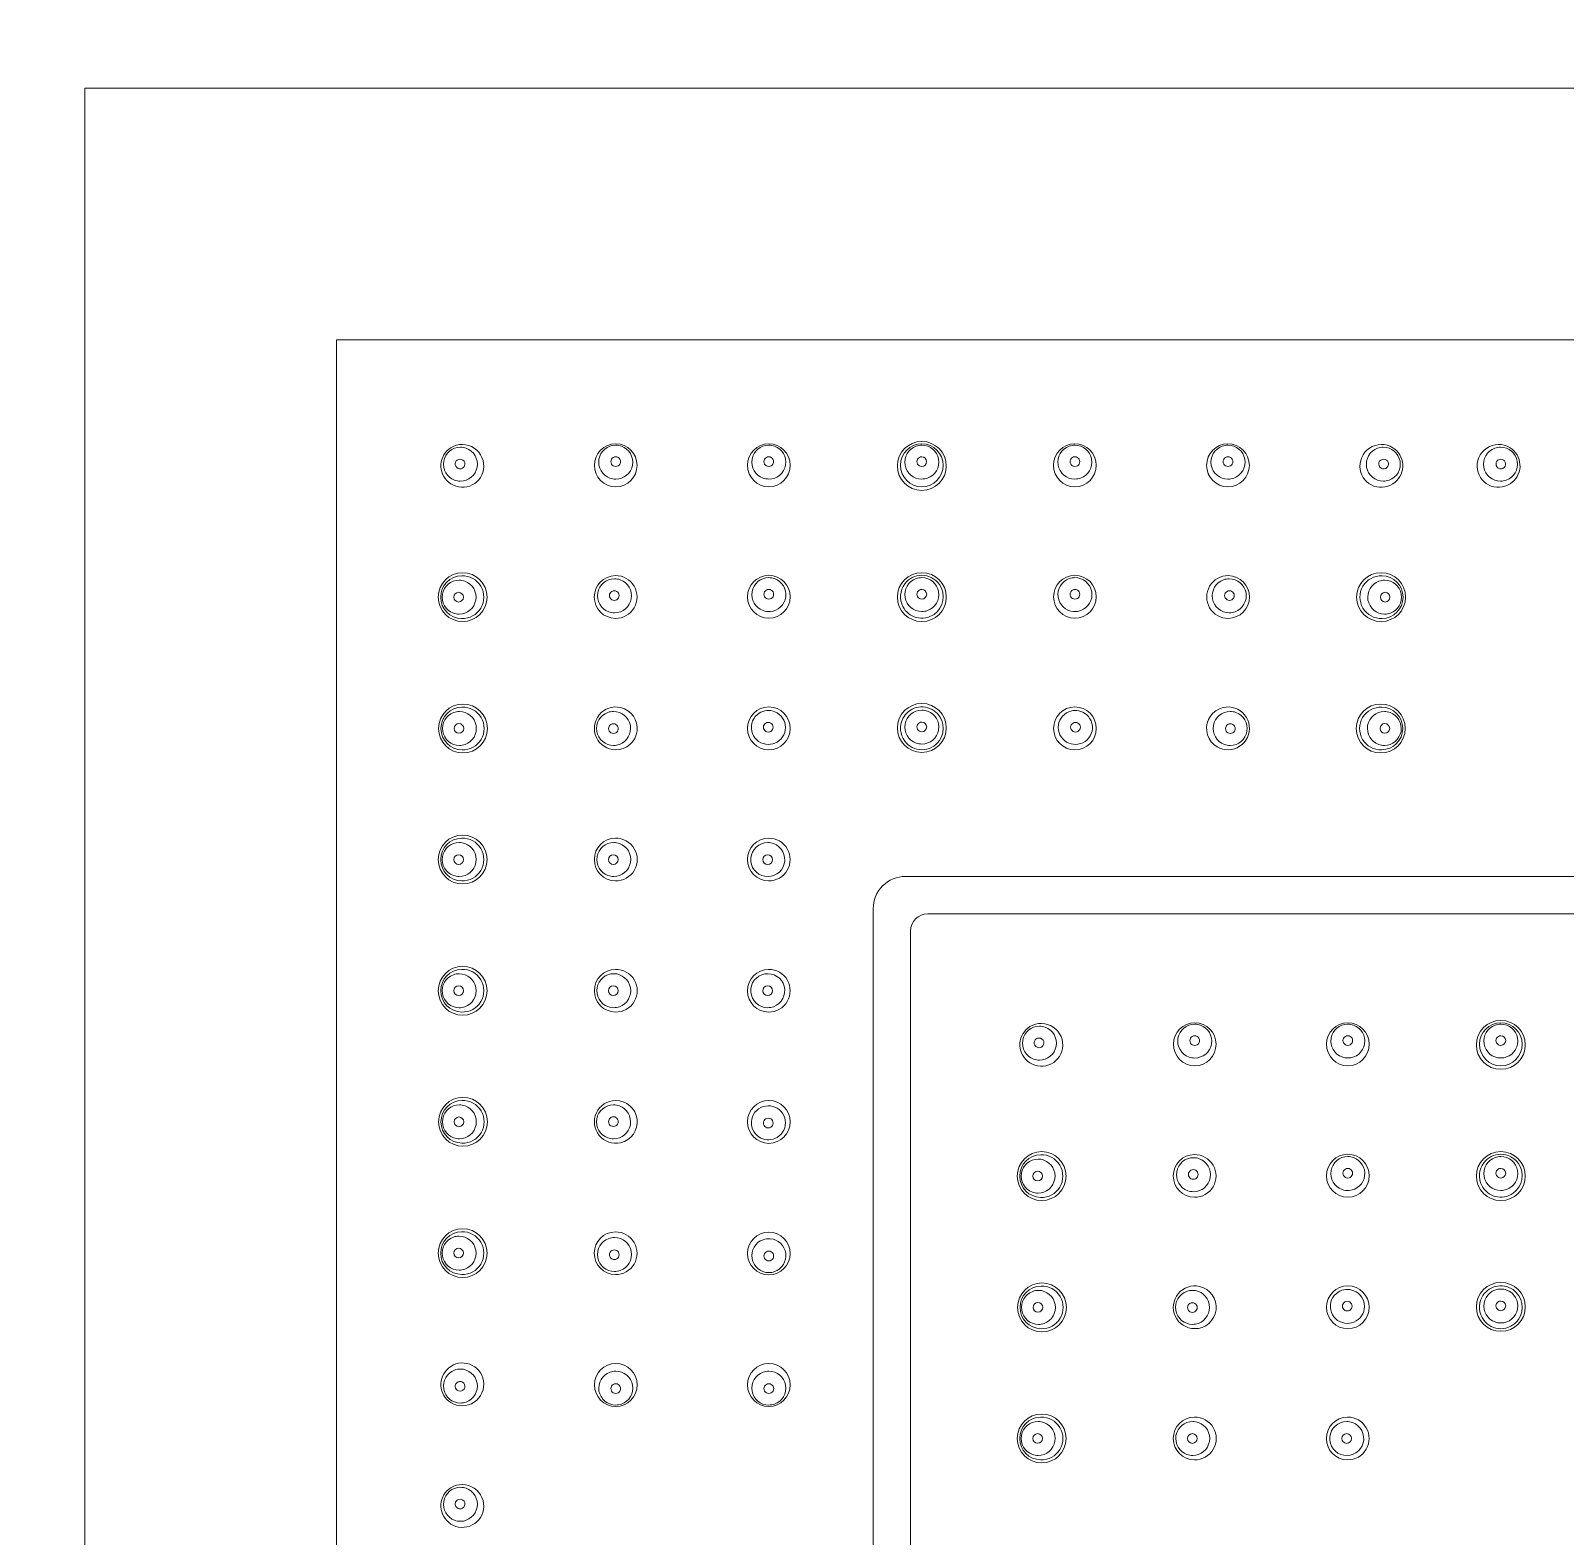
# Model space of a CAD drawing. Header units: metres. Extents: x 113 to 2416, y -346 to 476.
# Drawn here: x 284.4211 to 284.5295, y -154.6646 to -154.5583 of the extents above; entities that cross this region are included whole.
import ezdxf

# ---------------------------------------------------------------- set-up
doc = ezdxf.new("R2010")
doc.units = ezdxf.units.M
doc.layers.add('baños', color=140, linetype='Continuous', lineweight=0)
doc.layers.add('SE-4', color=254, linetype='Continuous', lineweight=0)

# ---------------------------------------------------------------- blocks, each defined once
blk = doc.blocks.new('A$C3bae67db')
at = {"layer": 'baños'}
for p, q in [((0.05795743052766511, 0.144322481631086), (0.1420428246007646, 0.144322481631086)), ((0.1443225757108735, 0.142043857970684), (0.1443225754321134, 0.05795731748658994)), ((0.05953425239812304, 0.1416937789345738), (0.140466002730534, 0.1416937789345738)), ((0.1416938727786032, 0.1404659088862488), (0.1416938727786032, 0.05953413947369057))]:
    blk.add_line(p, q, dxfattribs=at)
for points in [[(0.2000001275641807, 0.2000000241799569), (1.275641352549428e-07, 0.2000000241799569), (1.275641352549428e-07, 2.417995403902751e-08), (0.2000001275641807, 2.417995403902751e-08)], [(0.1822216636463319, 0.1822215602621071), (0.01777859148198413, 0.1822215602621071), (0.01777859148198413, 0.0177784880978038), (0.1822216636463319, 0.0177784880978038)]]:
    blk.add_lwpolyline(points, close=True, dxfattribs=at)
for centre, radius in [((0.1177224939035764, 0.1733134594743326), 0.001726273626168971), ((0.1269989841712427, 0.1732910671919292), 0.001726273626168971), ((0.1362545490080915, 0.1733134594743326), 0.001726273626168971), ((0.1455205574773313, 0.1733134594743326), 0.001726273626168971), ((0.1547761223141801, 0.1732910671919292), 0.001726273626168971), ((0.1640526125818464, 0.1733134594743326), 0.001726273626168971), ((0.1362579313056553, 0.1517792178755037), 0.0003427381330779128), ((0.1455179650454479, 0.1517792178755037), 0.0003427381330779128), ((0.1548145222889357, 0.1408870045110753), 0.001726273626168971), ((0.1640530075146867, 0.1408870039678796), 0.001726273626168971), ((0.173318640134104, 0.1408899789571372), 0.001726273626168971), ((0.1046331317988347, 0.1324260433361175), 0.001726273626168971), ((0.1138886966356836, 0.1324036510537141), 0.001726273626168971), ((0.1231651869033499, 0.1324260433361175), 0.001726273626168971), ((0.1046301444341111, 0.1108947767265462), 0.0003427381330779128), ((0.1547765172470204, 0.1084808384551543), 0.001726273626168971), ((0.1640530075146867, 0.1084584461727509), 0.001726273626168971), ((0.1139267016775989, 0.1000025633621178), 0.001726273626168971), ((0.1231651869033499, 0.1000025628189221), 0.001726273626168971), ((0.1324312144556075, 0.1000025628189221), 0.001726273626168971)]:
    blk.add_circle(centre, radius, dxfattribs=at)
for centre, radius, start, end in [((0.09987286056059475, 0.173339638749173), 0.001510474982378461, 32.1423970633517, 140.2087241241978), ((0.09998218079147136, 0.1734710912806072), 0.001200821812368165, 359.9070834077331, 160.0164505868466), ((0.1083369916166443, 0.1734710912806072), 0.001200821812368165, 19.98354941315338, 180.0929165922669), ((0.108446311847521, 0.173339638749173), 0.001510474982378461, 39.79127587580218, 147.8576029366483), ((0.1177233801552315, 0.1733573133617377), 0.001508167584307319, 0.9001850982253351, 179.1011506184335), ((0.1177253220569323, 0.1735581352258926), 0.001202478864778748, 20.04951967974894, 179.640957565026), ((0.1269980979195875, 0.1733349210793058), 0.001508167584307319, 0.8988493815665013, 179.0998149017747), ((0.1269961560176593, 0.1735357429434607), 0.001202478864778748, 0.3590424349740219, 159.9504803202511), ((0.1362547493652269, 0.1733552166100374), 0.001508175294152605, 0.896473032322938, 179.1038122815197), ((0.1362558679327517, 0.1735538487710251), 0.001202467430117421, 20.04733987539625, 179.6512744404281), ((0.145520357120196, 0.1733552166100374), 0.001508175294152605, 0.8961877184802615, 179.1035269676771), ((0.1455192385526711, 0.1735538487710251), 0.001202467430117421, 0.3487255595719368, 159.9526601246038), ((0.1547770085658353, 0.1733349210793058), 0.001508167584307319, 0.9001850982253351, 179.1011506184335), ((0.1547789504677635, 0.1735357429434607), 0.001202478864778748, 20.04951967974894, 179.640957565026), ((0.1640517263301913, 0.1733573133617377), 0.001508167584307319, 0.8988493815665013, 179.0998149017747), ((0.1640497844284905, 0.1735581352258926), 0.001202478864778748, 0.3590424349740219, 159.9504803202511), ((0.1733287946379019, 0.173339638749173), 0.001510474982378461, 32.1423970633517, 140.2087241241979), ((0.1734381148687785, 0.1734710912806072), 0.001200821812368165, 359.9070834077331, 160.0164505868466), ((0.09985813866762783, 0.1733286937784619), 0.001506273214753162, 139.5304199536453, 260.3648829553553), ((0.09998434803640066, 0.1734758483477385), 0.001200817506817739, 179.9068270054256, 340.0843865683467), ((0.09997970357915165, 0.1734779245608316), 0.001196171468180108, 160.2835028898118, 180.0059143141971), ((0.09985596809303843, 0.1733449948361461), 0.001521988814155353, 260.5481525612156, 31.633336167478), ((0.1000028993604474, 0.1734966598719616), 0.0003432313649668054, 173.5931482232722, 249.6561820570691), ((0.100000127564158, 0.1734967832680532), 0.000340463161306216, 99.65649165936632, 173.5617333049892), ((0.1000005224967708, 0.1734938082787956), 0.0003434622621792048, 35.70272115541425, 99.63819332802713), ((0.1000022691495133, 0.1734943216248617), 0.0003417448353014675, 323.4591566175691, 35.80372518769882), ((0.09998682279763216, 0.1734690213807717), 0.00119617823364954, 340.3514577205625, 0.005868943530813565), ((0.1084632043150773, 0.1733449948361461), 0.001521988814155353, 148.366663832522, 279.4518474387844), ((0.1083323496104835, 0.1734690213807717), 0.00119617823364954, 179.9941310564692, 199.6485422794375), ((0.108334824371715, 0.1734758483477385), 0.001200817506817739, 199.9156134316533, 0.09317299457435906), ((0.1083169032586024, 0.1734943216248617), 0.0003417448353014675, 144.1962748123012, 216.5408433824308), ((0.1083186499113449, 0.1734938082787956), 0.0003434622621792048, 80.36180667197294, 144.2972788445857), ((0.1083190448439577, 0.1734967832680532), 0.000340463161306216, 6.43826669501083, 80.34350834063368), ((0.1083162730476683, 0.1734966598719616), 0.0003432313649668054, 290.3438179429309, 6.406851776727837), ((0.1084610337404879, 0.1733286937784619), 0.001506273214753162, 279.6351170446448, 40.46958004635464), ((0.1083394688289641, 0.1734779245608316), 0.001196171468180108, 359.9940856858029, 19.71649711018825), ((0.1177115538855755, 0.1735657161405477), 0.001188687084480606, 180.0022010002266, 199.6794990756158), ((0.1177235593552464, 0.1735730735439809), 0.001202472454991783, 199.8169514147223, 359.6410310933491), ((0.117724608755017, 0.1735992992373561), 0.0003427216785174244, 0.3254488414049065, 179.6683356267581), ((0.1177246089682935, 0.173603229818486), 0.0003427216785175545, 180.3254488415971, 359.6683356265643), ((0.1177373054556679, 0.1735654923240766), 0.001188702755491038, 0.00229199929753495, 19.9144172177911), ((0.1269841726189238, 0.1735431000416732), 0.001188702755491038, 160.0855827822089, 179.9977080007025), ((0.1269979187195727, 0.1735506812615775), 0.001202472454991783, 180.358968906651, 340.1830485852777), ((0.1269968693195747, 0.1735769069549526), 0.0003427216785174244, 0.3316643732419094, 179.6745511585951), ((0.1269968691065255, 0.1735808375360826), 0.0003427216785175545, 180.3316643734357, 359.6745511584029), ((0.1270099241890161, 0.1735433238581159), 0.001188687084480606, 340.3205009243842, 359.9977989997734), ((0.1362424008753091, 0.1735612104902096), 0.001188978101211688, 180.0020748071833, 199.6793677201801), ((0.1362541862420326, 0.1735681017058432), 0.001202398407140004, 199.7994449916714, 359.6681591336498), ((0.136255032751043, 0.173594454557179), 0.0003427214496652206, 0.3198416913579096, 179.6787560475), ((0.1362550327981094, 0.173598289266824), 0.0003427214496676189, 180.3198417624976, 359.6787559762951), ((0.1362675714881529, 0.1735610929665263), 0.001188992995398989, 0.002160217887124121, 19.91273335855645), ((0.1455075349972699, 0.1735610929665263), 0.001188992995398989, 160.0872666414435, 179.9978397821129), ((0.1455209202431629, 0.1735681017058432), 0.001202398407140004, 180.3318408663502, 340.2005550083285), ((0.1455200737343798, 0.173594454557179), 0.0003427214496652206, 0.3212439525000475, 179.6801583086421), ((0.1455200736873135, 0.173598289266824), 0.0003427214496676189, 180.3212440237049, 359.6801582375024), ((0.1455327056101137, 0.1735612104902096), 0.001188978101211688, 340.32063227982, 359.9979251928167), ((0.1547651822964067, 0.1735433238581159), 0.001188687084480606, 180.0022010002266, 199.6794990756158), ((0.1547771877658501, 0.1735506812615775), 0.001202472454991783, 199.8169514147223, 359.6410310933491), ((0.1547782371658482, 0.1735769069549526), 0.0003427216785174244, 0.3254488414049065, 179.6683356267581), ((0.1547782373788973, 0.1735808375360826), 0.0003427216785175545, 180.3254488415971, 359.6683356265643), ((0.1547909338662716, 0.1735431000416732), 0.001188702755491038, 0.00229199929753495, 19.9144172177911), ((0.164037801029755, 0.1735654923240766), 0.001188702755491038, 160.0855827822089, 179.9977080007025), ((0.1640515471301764, 0.1735730735439809), 0.001202472454991783, 180.358968906651, 340.1830485852777), ((0.1640504977304058, 0.1735992992373561), 0.0003427216785174244, 0.3316643732419094, 179.6745511585951), ((0.1640504975171293, 0.173603229818486), 0.0003427216785175545, 180.3316643734357, 359.6745511584029), ((0.1640635525998473, 0.1735657161405477), 0.001188687084480606, 340.3205009243842, 359.9977989997734), ((0.1733140727449349, 0.1733286937784619), 0.001506273214753162, 139.5304199536453, 260.3648829553553), ((0.1734402821137078, 0.1734758483477385), 0.001200817506817739, 179.9068270054256, 340.0843865683467), ((0.1734356376564588, 0.1734779245608316), 0.001196171468180108, 160.2835028898118, 180.0059143141971), ((0.1733119021703455, 0.1733449948361461), 0.001521988814155353, 260.5481525612156, 31.633336167478), ((0.1734588334377545, 0.1734966598719616), 0.0003432313649668054, 173.5931482232722, 249.6561820570691), ((0.1734560616412377, 0.1734967832680532), 0.000340463161306216, 99.65649165936632, 173.5617333049892), ((0.1734564565740779, 0.1734938082787956), 0.0003434622621792048, 35.70272115541425, 99.63819332802717), ((0.1734582032268204, 0.1734943216248617), 0.0003417448353014675, 323.4591566175691, 35.80372518769882), ((0.1734427568749393, 0.1734690213807717), 0.00119617823364954, 340.3514577205625, 0.005868943530813565), ((0.1000029564555689, 0.1734947125826984), 0.0003414261719296849, 249.5335920906758, 323.3377727266896), ((0.1083162159525468, 0.1734947125826984), 0.0003414261719296849, 216.6622272733104, 290.4664079093242), ((0.1177234183465057, 0.1733275157811995), 0.001508967363600021, 177.9698192432843, 2.177052033884066), ((0.126998059728086, 0.1733051234987677), 0.001508967363600021, 177.8229479661159, 2.030180756715632), ((0.1362547494377591, 0.1733261349289883), 0.001508910434373833, 177.9996003974604, 2.000684916435894), ((0.1455203570476638, 0.1733261349289883), 0.001508910434373833, 177.9993150835641, 2.000399602539628), ((0.1547770467573368, 0.1733051234987677), 0.001508967363600021, 177.9698192432843, 2.177052033884066), ((0.1640516881389171, 0.1733275157811995), 0.001508967363600021, 177.8229479661159, 2.030180756715632), ((0.173458890532876, 0.1734947125826984), 0.0003414261719296849, 249.5335920906759, 323.3377727266896), ((0.1084140407442842, 0.1624867265404824), 0.001523564837230641, 0.5726433035474657, 179.4250678076633), ((0.1081892949830685, 0.1625102988034151), 0.00119389333313216, 19.32997812112687, 180.3589489030435), ((0.1177133693590999, 0.1625079825428095), 0.001510641993610608, 0.5139883427186024, 179.4190526749139), ((0.1176253761903094, 0.1625904260841828), 0.001200928035992184, 19.83266307732577, 180.07419896696), ((0.1269890598005272, 0.1625044422988147), 0.001509211767642307, 0.7561059737710158, 193.171467770371), ((0.1269948351832877, 0.1626533971103079), 0.001200928035992184, 359.92580103304, 160.1673369226743), ((0.1362553160559141, 0.1625053218036676), 0.001508369991397104, 0.7108807457131594, 179.2900072567805), ((0.1362567612029775, 0.1626421779732148), 0.001201973046303671, 19.915328080069, 179.8397393457685), ((0.1455205802951891, 0.1625053218036676), 0.001508369991397104, 0.7099927432194744, 179.2891192542869), ((0.1455191351481258, 0.1626421779732148), 0.001201973046303671, 0.1602606542331526, 160.084671919931), ((0.154786836550576, 0.1625044422988147), 0.001509211767642307, 346.828532229629, 179.243894026229), ((0.1547810611678155, 0.1626533971103079), 0.001200928035992184, 19.83266307732577, 180.07419896696), ((0.1640625269920033, 0.1625079825428095), 0.001510641993610608, 0.5809473250861245, 179.4860116572814), ((0.1641505201607938, 0.1625904260841828), 0.001200928035992184, 359.92580103304, 160.1673369226743), ((0.1733614606739788, 0.16248970152974), 0.001523564837230641, 0.5749321923366639, 179.4273566964542), ((0.1735862064351945, 0.1625132737926727), 0.00119389333313216, 359.6410510969565, 160.6700218788731), ((0.1081544621020125, 0.1625049801287055), 0.0003407760450880885, 359.6804184145589, 180.3259849812832), ((0.1081772502357321, 0.1625030107095888), 0.001207674969753276, 0, 19.46710473996738), ((0.1176241699115703, 0.1625888708632779), 0.00119972075021922, 180, 199.6894084976491), ((0.1176245155823121, 0.1625915256633057), 0.001200943033476937, 199.8031047080196, 0.06684714840780348), ((0.1176108144768673, 0.1626041723710792), 0.0003424123588573842, 0.09251265869286474, 180.098022152865), ((0.1176108145316643, 0.1626041394468594), 0.0003424123588572697, 180.092512941707, 0.09802186985085153), ((0.1176257388329045, 0.1625929907371422), 0.001199718968097798, 359.996946844907, 19.72332169044368), ((0.126995695791285, 0.1626544966894308), 0.001200943033476937, 179.9331528515922, 340.1968952919805), ((0.1269944725406926, 0.1626559617632672), 0.001199718968097798, 160.2766783095563, 180.003053155093), ((0.1270093968419328, 0.1626671104729844), 0.0003424123588572697, 179.9019781301492, 359.907487058293), ((0.1270093968967299, 0.1626671433972042), 0.0003424123588573842, 359.901977847135, 179.9074873413072), ((0.1269960414620268, 0.162651841889403), 0.00119972075021922, 340.3105915023508, 0), ((0.1362507856497555, 0.162645556827659), 0.001195992791243886, 180.0008071647798, 199.7035512946327), ((0.1362559665078802, 0.1626488237044619), 0.00120197248215199, 199.7668953392953, 359.839403913317), ((0.1362565339263906, 0.1626680811883894), 0.000342717117449731, 0.1414165953508873, 179.8545204967726), ((0.1362565339873267, 0.1626697972677), 0.0003427171174496419, 180.1414165954144, 359.854520496644), ((0.1362619373874363, 0.1626454373263648), 0.001195996880989198, 0.0008305610141249543, 19.85298930787151), ((0.1455139589634395, 0.1626454373263648), 0.001195996880989198, 160.1470106921285, 179.9991694389859), ((0.145519929843223, 0.1626488237044619), 0.00120197248215199, 180.160596086683, 340.2331046607047), ((0.1455193624247126, 0.1626680811883894), 0.000342717117449731, 0.1454795032273842, 179.8585834046491), ((0.1455193623637765, 0.1626697972677), 0.0003427171174496419, 180.145479503356, 359.8585834045856), ((0.1455251107013478, 0.162645556827659), 0.001195992791243886, 340.2964487053673, 359.9991928352202), ((0.1547798548890764, 0.162651841889403), 0.00119972075021922, 180, 199.6894084976491), ((0.1547802005598182, 0.1626544966894308), 0.001200943033476937, 199.8031047080196, 0.06684714840780348), ((0.1547664994543734, 0.1626671433972042), 0.0003424123588573842, 0.09251265869286474, 180.098022152865), ((0.1547664995091704, 0.1626671104729844), 0.0003424123588572697, 180.092512941707, 0.09802186985085153), ((0.1547814238101832, 0.1626559617632672), 0.001199718968097798, 359.996946844907, 19.72332169044368), ((0.1641513807687911, 0.1625915256633057), 0.001200943033476937, 179.9331528515922, 340.1968952919805), ((0.1641501575181987, 0.1625929907371422), 0.001199718968097798, 160.2766783095563, 180.003053155093), ((0.1641650818194389, 0.1626041394468594), 0.0003424123588572697, 179.9019781301492, 359.907487058293), ((0.164165081874236, 0.1626041723710792), 0.0003424123588573842, 359.901977847135, 179.9074873413072), ((0.1641517264395329, 0.1625888708632779), 0.00119972075021922, 340.3105915023508, 0), ((0.1735982511823035, 0.1625059856988464), 0.001207674969753276, 160.5328952600326, 180), ((0.1736210393162505, 0.1625079551179631), 0.0003407760450880885, 359.6740150187168, 180.3195815854411), ((0.1084140413450054, 0.1625168025323269), 0.001523560504830024, 180.5561373689593, 359.441573742277), ((0.1082031000460315, 0.1625027614001233), 0.00120767496975197, 179.997253034212, 199.4671047486143), ((0.108191055444669, 0.1624954735541344), 0.001193893552601191, 199.3299870384885, 0.3617157200806724), ((0.1081544623164259, 0.1625011405359835), 0.0003407760450881728, 179.6804184144938, 0.3259849813467099), ((0.1177133697394961, 0.1625086333660484), 0.001510635915196017, 179.4437361404923, 0.4893048771358387), ((0.1269905291412865, 0.1624924126265803), 0.001507949430811743, 192.7136886774853, 1.213885066650693), ((0.1362553161502742, 0.1624929886570108), 0.001508573317714411, 178.8216237899946, 1.179264308856052), ((0.145520580200829, 0.1624929886570108), 0.001508573317714411, 178.820735691144, 1.178376210005465), ((0.1547853672098167, 0.1624924126265803), 0.001507949430811743, 178.7861149333493, 347.2863113225147), ((0.1640625266116071, 0.1625086333660484), 0.001510635915196017, 179.5106951228642, 0.5562638595076828), ((0.1733614600732576, 0.1625197775215845), 0.001523560504830024, 180.5584262577229, 359.4438626310407), ((0.173584445973594, 0.162498448543392), 0.001193893552601191, 179.6382842799193, 340.6700129615115), ((0.1736210391018371, 0.1625041155252411), 0.0003407760450881728, 179.6740150186533, 0.3195815855062213), ((0.1735724013722315, 0.1625057363893809), 0.00120767496975197, 340.5328952513857, 0.00274696578805152), ((0.1084130991628367, 0.1516763482313941), 0.001523803867774046, 0.5837768436947157, 179.4152251325285), ((0.1081866000161167, 0.1516998205421665), 0.001193765217027741, 19.32207136788142, 180.363403610891), ((0.1176971166935541, 0.1516853050253708), 0.001515211808342921, 0.2639760559234214, 179.7336847053708), ((0.1175443499257849, 0.1516971728971335), 0.001198002720139636, 19.54098254232293, 180.1675718781783), ((0.1269922573192357, 0.1516867050663002), 0.001515211808342921, 0.2663152946292405, 179.7360239440766), ((0.1269262649602947, 0.1517256996076135), 0.001201160737011495, 8.702909777498146, 147.0834398944907), ((0.1362551493546302, 0.1516974878060644), 0.001508175096699564, 0.3875553460212671, 179.6135214827309), ((0.136258913842104, 0.151767782404324), 0.001200198361899698, 199.7612507028317, 179.9592501936951), ((0.145520746996473, 0.1516974878060644), 0.001508175096699564, 0.386478517269135, 179.6124446539788), ((0.1455169825089992, 0.151767782404324), 0.001200198361899698, 0.04074980630490895, 340.2387492971683), ((0.1547836390318675, 0.1516867050663002), 0.001515211808342921, 0.2639760559234214, 179.7336847053708), ((0.1548496313908085, 0.1517256996076135), 0.001201160737011495, 32.91656010550924, 171.2970902225019), ((0.1640787796575491, 0.1516853050253708), 0.001515211808342921, 0.2663152946292405, 179.7360239440766), ((0.1642315464253183, 0.1516971728971335), 0.001198002720139636, 359.8324281218217, 160.4590174576771), ((0.1733624022554263, 0.1516793232206517), 0.001523803867774046, 0.5847748674714536, 179.4162231563053), ((0.1735889014021463, 0.1517027955314241), 0.001193765217027741, 359.636596389109, 160.6779286321186), ((0.1081515127266552, 0.1516943037884637), 0.0003407458622599414, 6.35093158794635e-11, 180.3292931579268), ((0.1081743550262413, 0.151692364972309), 0.001207791059114692, 359.9972673894018, 19.46362924008448), ((0.1175203692755726, 0.1516948994953289), 0.0003418119665339049, 359.8552793012769, 180.1515735499855), ((0.117533946505338, 0.1516925742759447), 0.001209345381516621, 355.5836531630927, 19.58144326290454), ((0.1269262649607494, 0.151725699607983), 0.001201160736598691, 147.0834398431392, 202.9431687113481), ((0.1269100762790654, 0.1517334180448024), 0.0003418119665339049, 359.8484264500146, 180.1447206987231), ((0.1269100761733366, 0.1517316504310493), 0.0003418119665338834, 179.8484264500145, 0.1447206987231602), ((0.1269262649675706, 0.1517256996062493), 0.001201160729709154, 337.4823809651804, 8.702909875497538), ((0.1361869916809351, 0.1517482342116985), 0.001128460337495796, 178.9640748255869, 199.9974153185455), ((0.1455889046701682, 0.1517482342116985), 0.001128460337495796, 340.0025846814546, 1.035925174413134), ((0.1548496313835326, 0.1517256996062493), 0.001201160729709154, 171.2970901245025, 202.5176190348197), ((0.1548658200720379, 0.1517334180448024), 0.0003418119665339049, 359.8552793012769, 180.1515735499855), ((0.1548658201777666, 0.1517316504310493), 0.0003418119665338834, 179.8552793012768, 0.1515735499854856), ((0.1548496313903538, 0.151725699607983), 0.001201160736598691, 337.0568312886519, 32.91656015686085), ((0.1642419498457652, 0.1516925742759447), 0.001209345381516621, 160.4185567370955, 184.4163468369075), ((0.1642555270755306, 0.1516948994953289), 0.0003418119665339049, 359.8484264500146, 180.1447206987231), ((0.1736011463920217, 0.1516953399615666), 0.001207791059114692, 160.5363707599155, 180.0027326105982), ((0.1736239886916078, 0.1516972787777213), 0.0003407458622599414, 359.6707068420732, 179.9999999999365), ((0.108413099431365, 0.1517071591972758), 0.001523801172583426, 180.5737534540958, 359.4252485220948), ((0.1082006498645764, 0.1516921914056475), 0.001207791056576054, 179.9972663805075, 199.4636292666916), ((0.1081884048790211, 0.1516847358356479), 0.001193765215403577, 199.3220712593835, 0.3634045924781659), ((0.1081515239022988, 0.1516904147697922), 0.0003407568798300127, 179.6753688899595, 0.6539242679389679), ((0.1176971169693584, 0.1516988162758715), 0.001515209523409549, 180.2445972809356, 359.7530634803589), ((0.11755071188397, 0.1516936374212783), 0.001204359554630129, 179.9984916965057, 199.6016971446696), ((0.117545148734072, 0.1516903087541159), 0.001198002774692498, 199.5409847640694, 355.6504272075318), ((0.1175203693813014, 0.1516931318816042), 0.0003418119665338834, 179.8552793012768, 0.1515735499854856), ((0.1269922570434314, 0.1517002163168009), 0.001515209523409549, 180.2469365196411, 359.7554027190644), ((0.1269263246163259, 0.1517096354696328), 0.001195045438537086, 202.2327774254911, 338.1927723495052), ((0.1362551493810056, 0.1516946950685458), 0.001508196546264781, 179.5074288684401, 0.4936479602929344), ((0.1455207469700976, 0.1516946950685458), 0.001508196546264781, 179.5063520397071, 0.4925711315599271), ((0.1547836393076718, 0.1517002163168009), 0.001515209523409549, 180.2445972809356, 359.7530634803589), ((0.1548495717347773, 0.1517096354696328), 0.001195045438537086, 201.8072276504948, 337.7672225745089), ((0.1640787793817449, 0.1516988162758715), 0.001515209523409549, 180.2469365196411, 359.7554027190644), ((0.1642307476170313, 0.1516903087541159), 0.001198002774692498, 184.3495727924682, 340.4590152359306), ((0.1642555269698018, 0.1516931318816042), 0.0003418119665338834, 179.8484264500145, 0.1447206987231602), ((0.1642251844671332, 0.1516936374212783), 0.001204359554630129, 340.3983028553304, 0.00150830349425744), ((0.173362401986898, 0.1517101341865335), 0.001523801172583426, 180.5747514779052, 359.4262465459042), ((0.1735870965392419, 0.1516877108249055), 0.001193765215403577, 179.6365954075218, 340.6779287406167), ((0.1736239775159643, 0.1516933897590498), 0.0003407568798300127, 179.346075732061, 0.324631110040522), ((0.1735748515534592, 0.1516951663949051), 0.001207791056576054, 340.5363707333084, 0.002733619492575247), ((0.1420439517716545, 0.142043857970684), 0.002278623939186994, 0, 90.028342605962), ((0.154779954137231, 0.1408858723439899), 0.001506514668338149, 126.6365019344265, 180.0534909585633), ((0.1548762129459842, 0.1408905102631373), 0.001197938431549503, 359.8323604302385, 160.4660116733307), ((0.1547888044990682, 0.1408746469772559), 0.00152080370815291, 62.66042759306043, 126.6516953464654), ((0.1547952679800542, 0.1408844741055084), 0.001509106328667489, 15.44699995191784, 62.70706108587412), ((0.1640722618235682, 0.1408844735623127), 0.001509106328667489, 117.2929389141259, 164.5530000480822), ((0.1642317606185966, 0.1408905097199131), 0.001197938431549503, 19.53398832666936, 180.1676395697615), ((0.1640787253045541, 0.1408746464340318), 0.00152080370815291, 53.3483046535346, 117.3395724069397), ((0.1640875756663913, 0.1408858718007941), 0.001506514668338149, 359.9465090414367, 53.36349806557354), ((0.1733627583378361, 0.1408746346023015), 0.00152379913724904, 0.4815084169714707, 179.5184915830285), ((0.1735879327966554, 0.1408975588384074), 0.001193729488785252, 19.31883691994197, 180.4856673573453), ((0.1404660027303066, 0.1404659088862488), 0.001227870048324664, 1.019894475264307e-08, 89.99999999743358), ((0.1547799326915733, 0.1408880552181309), 0.001506496842203655, 180.1365117840095, 235.2142598131893), ((0.1548818735573345, 0.1408870348800129), 0.001204436081000226, 160.4002387764176, 180.1222094087611), ((0.154875373776596, 0.1408834951627291), 0.001197933953633447, 179.9535721002179, 340.4661922248824), ((0.1548872490989393, 0.1408878949216508), 0.0003418063086853633, 359.4251909468629, 180.574809053137), ((0.1548872490989393, 0.1408861024666983), 0.0003417930261405343, 180.2743482528581, 359.7256517471419), ((0.1548697114679012, 0.140886975271048), 0.001204434782080665, 340.4002334721913, 0.001426747796174793), ((0.1548014601560421, 0.1408868336793496), 0.001502509496179472, 325.0549561738853, 15.42316380291073), ((0.1640660696475802, 0.1408868331361255), 0.001502509496179472, 164.5768361970892, 214.9450438261147), ((0.1642382620966796, 0.1408869747278523), 0.001204434782080665, 179.9985732522038, 199.5997665278087), ((0.1642325997879848, 0.1408834946195334), 0.001197933953633447, 199.5338077751176, 0.04642789978211763), ((0.1642567245724162, 0.1408878943784266), 0.0003418063086853633, 359.4251909468629, 180.574809053137), ((0.1642567245724162, 0.1408861019234742), 0.0003417930261405343, 180.2743482528581, 359.7256517471419), ((0.164087597112049, 0.1408880546749067), 0.001506496842203655, 304.7857401868108, 359.8634882159922), ((0.1642261000072462, 0.1408870343368172), 0.001204436081000226, 359.8777905912389, 19.59976122358242), ((0.1733627583378361, 0.1409054156539078), 0.001523851350039296, 180.6758761340693, 359.3241238659307), ((0.1736020809330707, 0.1408899221982729), 0.001207837290240649, 180.1177322109262, 199.462431998533), ((0.1735900794542626, 0.1408829216825787), 0.001194191915340333, 199.3376033057021, 0.2167987931731728), ((0.1736249318921832, 0.1408919247424087), 0.0003407503923429775, 359.2459407059765, 180.7540592940237), ((0.1736249318921832, 0.1408880084856499), 0.0003407213562947965, 180.0955432162111, 359.9044567837889), ((0.173548383587578, 0.140882942504664), 0.001235887417606161, 0.2085192358103739, 19.35172783045692), ((0.1547885912309734, 0.140897394191672), 0.001519107682017091, 235.1470028587918, 325.0064798470243), ((0.1640789385726489, 0.1408973936484479), 0.001519107682017091, 214.9935201529758, 304.8529971412082), ((0.1046329314416994, 0.1324678004718223), 0.001508175294152605, 0.8961877184802615, 179.1035269676771), ((0.1046318128741746, 0.13266643263281), 0.001202467430117421, 0.3487255595719368, 159.9526601246038), ((0.1138895828873387, 0.1324475049410907), 0.001508167584307319, 0.9001850982253351, 179.1011506184335), ((0.1138915247892669, 0.1326483268052456), 0.001202478864778748, 20.04951967974894, 179.640957565026), ((0.1231643006516947, 0.1324698972235225), 0.001508167584307319, 0.8988493815665013, 179.0998149017747), ((0.1231623587499939, 0.1326707190876775), 0.001202478864778748, 0.3590424349740219, 159.9504803202511), ((0.1324266470664384, 0.1324412776402468), 0.001506273214753162, 139.5304199536453, 260.3648829553553), ((0.1324413689594053, 0.1324522226109579), 0.001510474982378461, 32.1423970633517, 140.2087241241978), ((0.1325506891902819, 0.1325836751423921), 0.001200821812368165, 359.9070834077331, 160.0164505868466), ((0.1046329313691672, 0.1324387187907732), 0.001508910434373833, 177.9993150835641, 2.000399602539628), ((0.1046201093187733, 0.1326736768283112), 0.001188992995398989, 160.0872666414435, 179.9978397821129), ((0.1046334945648937, 0.1326806855676281), 0.001202398407140004, 180.3318408663502, 340.2005550083285), ((0.1046326480558832, 0.1327070384189639), 0.0003427214496652206, 0.3212439525000475, 179.6801583086421), ((0.1046326480088169, 0.1327108731286089), 0.0003427214496676189, 180.3212440237049, 359.6801582375024), ((0.1046452799316171, 0.1326737943519944), 0.001188978101211688, 340.3206322798199, 359.9979251928167), ((0.1138896210788403, 0.1324177073605526), 0.001508967363600021, 177.9698192432843, 2.177052033884066), ((0.1138777566179101, 0.1326559077199008), 0.001188687084480606, 180.0022010002266, 199.6794990756158), ((0.1138897620873536, 0.1326632651233624), 0.001202472454991783, 199.8169514147223, 359.6410310933491), ((0.1138908114873516, 0.1326894908167375), 0.0003427216785174244, 0.3254488414049065, 179.6683356267581), ((0.1138908117004007, 0.1326934213978674), 0.0003427216785175545, 180.3254488415971, 359.6683356265643), ((0.1139035081880024, 0.1326556839034581), 0.001188702755491038, 0.00229199929753495, 19.9144172177911), ((0.1231642624604206, 0.1324400996429844), 0.001508967363600021, 177.8229479661159, 2.030180756715632), ((0.1231503753512584, 0.1326780761858615), 0.001188702755491038, 160.0855827822089, 179.9977080007025), ((0.1231641214516799, 0.1326856574057658), 0.001202472454991783, 180.358968906651, 340.1830485852777), ((0.1231630720519092, 0.1327118830991409), 0.0003427216785174244, 0.3316643732419094, 179.6745511585951), ((0.1231630718386327, 0.1327158136802709), 0.0003427216785175545, 180.3316643734357, 359.6745511584029), ((0.1231761269213507, 0.1326783000023326), 0.001188687084480606, 340.3205009243842, 359.9977989997734), ((0.1325528564352112, 0.1325884322095234), 0.001200817506817739, 179.9068270054256, 340.0843865683467), ((0.1325482119779622, 0.1325905084226164), 0.001196171468180108, 160.2835028898118, 180.0059143141971), ((0.132424476491849, 0.132457578697931), 0.001521988814155353, 260.5481525612156, 31.633336167478), ((0.1325714077592579, 0.1326092437337465), 0.0003432313649668054, 173.5931482232722, 249.6561820570691), ((0.1325686359629685, 0.1326093671298381), 0.000340463161306216, 99.65649165936632, 173.5617333049892), ((0.1325714648543794, 0.1326072964444833), 0.0003414261719296849, 249.5335920906758, 323.3377727266896), ((0.1325690308955814, 0.1326063921405805), 0.0003434622621792048, 35.70272115541425, 99.63819332802713), ((0.1325707775483238, 0.1326069054866466), 0.0003417448353014675, 323.4591566175691, 35.80372518769882), ((0.1325553311964427, 0.1325816052425566), 0.00119617823364954, 340.3514577205625, 0.005868943530813565), ((0.1547836393076718, 0.1300687143410251), 0.001515209523409549, 0.2469365196410936, 179.7554027190644), ((0.1548495717347773, 0.1300592951881931), 0.001195045438537086, 22.2327774254911, 158.1927723495052), ((0.1640787793817449, 0.1300701143819545), 0.001515209523409549, 0.244597280935595, 179.7530634803589), ((0.1642307476170313, 0.13007862190371), 0.001198002774692498, 19.54098476406944, 175.6504272075318), ((0.173362401986898, 0.1300647464498077), 0.001523801172583426, 0.5737534540958034, 179.4252485220948), ((0.1735870965392419, 0.1300871698114356), 0.001193765215403577, 19.32207125938354, 180.3634045924782), ((0.1547836390318675, 0.1300822255915257), 0.001515211808342921, 180.2663152946292, 359.7360239440766), ((0.1548496313835326, 0.1300432310515767), 0.001201160729709154, 157.4823809651803, 188.7029098754977), ((0.1548658201777666, 0.1300372802267766), 0.0003418119665338834, 359.8484264500146, 180.1447206987231), ((0.1548496313903538, 0.1300432310498714), 0.001201160736598691, 327.0834398431392, 22.94316871134812), ((0.1640787796575491, 0.1300836256324551), 0.001515211808342921, 180.2639760559234, 359.7336847053708), ((0.1642419498457652, 0.1300763563818812), 0.001209345381516621, 175.5836531630927, 199.581443262906), ((0.1642315464253183, 0.1300717577606925), 0.001198002720139636, 199.5409825423229, 0.1675718781782871), ((0.1642555269698018, 0.1300757987762502), 0.0003418119665338834, 359.8552793012769, 180.1515735499855), ((0.1642555270755306, 0.1300740311624971), 0.0003418119665339049, 179.8552793012768, 0.1515735499854856), ((0.1642251844671332, 0.1300752932365477), 0.001204359554630129, 359.9984916965058, 19.6016971446696), ((0.1733624022554263, 0.1300955574157179), 0.001523803867774046, 180.5837768436947, 359.4152251325286), ((0.1736011463920217, 0.1300795406747746), 0.001207791059114692, 179.9972673894018, 199.4636292400845), ((0.1735889014021463, 0.1300720851049171), 0.001193765217027741, 199.3220713678814, 0.3634036108910048), ((0.1736239775159643, 0.1300814908772914), 0.0003407568798300127, 359.6753688899595, 180.6539242679389), ((0.1736239886916078, 0.1300776018586198), 0.0003407458622599414, 180.0000000000635, 0.3292931579268081), ((0.1735748515534592, 0.1300797142414361), 0.001207791056576054, 359.9972663805075, 19.46362926669158), ((0.1548496313908085, 0.1300432310502124), 0.001201160737011495, 188.7029097774981, 327.0834398944908), ((0.1548658200720379, 0.1300355126130519), 0.0003418119665339049, 179.8484264500145, 0.1447206987231602), ((0.1046327596838523, 0.1216208806547101), 0.001508369991397104, 0.7099927432194744, 179.2891192542869), ((0.104631314536789, 0.1217577368242573), 0.001201973046303671, 0.1602606542315242, 160.084671919931), ((0.1138990159392392, 0.1216200011498572), 0.001509211767642307, 346.828532229629, 179.243894026229), ((0.1138932405564788, 0.1217689559613504), 0.001200928035992184, 19.83266307732577, 180.07419896696), ((0.1231747063806665, 0.121623541393852), 0.001510641993610608, 0.5809473250861245, 179.4860116572814), ((0.123262699549457, 0.1217059849352253), 0.001200928035992184, 359.92580103304, 160.1673369226743), ((0.1324740349954823, 0.1216022853915248), 0.001523564837230641, 0.5749321923366639, 179.4273566964525), ((0.1326987807566979, 0.1216258576544575), 0.00119389333313216, 359.6410510969565, 160.6700218788731), ((0.1046327595894923, 0.1216085475080533), 0.001508573317714411, 178.820735691144, 1.178376210005465), ((0.1046261383523301, 0.1217609961774073), 0.001195996880989198, 160.1470106921285, 179.9991694389859), ((0.1046321092318863, 0.1217643825555044), 0.00120197248215199, 180.160596086683, 340.2331046607047), ((0.1046315418133759, 0.1217836400394319), 0.000342717117449731, 0.1454795032273842, 179.8585834046491), ((0.1046315417524397, 0.1217853561187425), 0.0003427171174496419, 180.145479503356, 359.8585834045856), ((0.104637290090011, 0.1217611156787015), 0.001195992791243886, 340.2964487053673, 359.9991928352202), ((0.1138975465984799, 0.1216079714776228), 0.001507949430811743, 178.7861149333493, 347.2863113225147), ((0.1138920342777396, 0.1217674007404455), 0.00119972075021922, 180, 199.6894084976491), ((0.1138923799484814, 0.1217700555404733), 0.001200943033476937, 199.8031047080196, 0.06684714840780348), ((0.1138786788430366, 0.1217827022482467), 0.0003424123588573842, 0.09251265869286474, 180.098022152865), ((0.1138786788978337, 0.1217826693240269), 0.0003424123588572697, 180.092512941707, 0.09802186985085153), ((0.1138936031990738, 0.1217715206143097), 0.001199718968097798, 359.996946844907, 19.72332169044368), ((0.1231747060002704, 0.1216241922170909), 0.001510635915196017, 179.5106951228642, 0.5562638595076828), ((0.1232635601574543, 0.1217070845143482), 0.001200943033476937, 179.9331528515922, 340.1968952919805), ((0.1232623369068619, 0.1217085495881847), 0.001199718968097798, 160.2766783095563, 180.003053155093), ((0.1232772612628992, 0.1217197312221217), 0.0003424123588573842, 359.901977847135, 179.9074873413072), ((0.1232772612081021, 0.1217196982979019), 0.0003424123588572697, 179.9019781301492, 359.907487058293), ((0.1232639058281961, 0.1217044297143204), 0.00119972075021922, 340.3105915023508, 0), ((0.132474034394761, 0.1216323613833694), 0.001523560504830024, 180.5584262577229, 359.4438626310407), ((0.1326970202950974, 0.1216110324051769), 0.001193893552601191, 179.6382842799193, 340.6700129615115), ((0.1327108255040343, 0.1216185695606313), 0.001207674969753276, 160.5328952600326, 180), ((0.1327336134233406, 0.121616699387026), 0.0003407760450881728, 179.6740150186533, 0.3195815855062213), ((0.1327336136377539, 0.121620538979748), 0.0003407760450880885, 359.6740150187168, 180.3195815854411), ((0.1326849756937349, 0.1216183202511658), 0.00120767496975197, 340.5328952513857, 0.00274696578805152), ((0.1547853672098167, 0.1192765180312456), 0.001507949430811743, 12.71368867748525, 181.2138850666507), ((0.1547802005598182, 0.1191144339683952), 0.001200943033476937, 359.9331528515922, 160.1968952919805), ((0.1640625266116071, 0.119260297291806), 0.001510635915196017, 359.4437361404923, 180.4893048771358), ((0.1641513807687911, 0.1191774049945202), 0.001200943033476937, 19.80310470801955, 180.0668471484078), ((0.1733614600732576, 0.1192551031147566), 0.001523560504830024, 0.5561373689593011, 179.441573742277), ((0.173584445973594, 0.1192764320929776), 0.001193893552601191, 19.32998703848845, 180.3617157200807), ((0.154786836550576, 0.1192644883590113), 0.001509211767642307, 180.756105973771, 13.17146777037103), ((0.1547798548890764, 0.119117088768423), 0.00119972075021922, 160.3105915023508, 180), ((0.1547664995091704, 0.1191018201848415), 0.0003424123588572697, 359.9019781301491, 179.907487058293), ((0.1640625269920033, 0.1192609481150164), 0.001510641993610608, 180.5139883427186, 359.4190526749139), ((0.1641650818194389, 0.119164791210995), 0.0003424123588572697, 0.09251294170702966, 180.0980218698508), ((0.1641517264395329, 0.119180059794548), 0.00119972075021922, 0, 19.68940849764915), ((0.1733614606739788, 0.1192851791066296), 0.001523564837230641, 180.5726433035475, 359.4250678076634), ((0.1735982511823035, 0.1192688949374947), 0.001207674969753276, 180, 199.4671047399674), ((0.1735862064351945, 0.1192616068436685), 0.00119389333313216, 199.3299781211269, 0.3589489030434814), ((0.1736210391018371, 0.1192707651111), 0.0003407760450881728, 359.6804184144938, 180.3259849813467), ((0.1736210393162505, 0.1192669255184065), 0.0003407760450880885, 179.6804184145589, 0.3259849812831996), ((0.1735724013722315, 0.1192691442469602), 0.00120767496975197, 359.997253034212, 19.4671047486143), ((0.1547810611678155, 0.119115533547518), 0.001200928035992184, 179.92580103304, 340.1673369226742), ((0.1547664994543734, 0.1191017872606217), 0.0003424123588573842, 179.9019778471349, 359.9074873413071), ((0.1547814238101832, 0.1191129688945587), 0.001199718968097798, 340.2766783095563, 0.003053155092960894), ((0.1641501575181987, 0.1191759399206838), 0.001199718968097798, 179.996946844907, 199.7233216904437), ((0.1641505201607938, 0.1191785045736431), 0.001200928035992184, 199.8326630773257, 0.07419896695995848), ((0.164165081874236, 0.1191647582867468), 0.0003424123588573842, 180.0925126586928, 0.09802215286506169), ((0.1046329263851362, 0.1108130466571069), 0.001508175096699564, 0.386478517269135, 179.6124446539788), ((0.1046291618976625, 0.1108833412553665), 0.001200198361899698, 0.04074980630490895, 340.2387492971683), ((0.1138958184205308, 0.1108022639173427), 0.001515211808342921, 0.2639760559234214, 179.7336847053708), ((0.1139618107794718, 0.110841258458656), 0.001201160737011495, 32.91656010550926, 171.2970902225019), ((0.1231909590462124, 0.1108008638764133), 0.001515211808342921, 0.2663152946292405, 179.7360239440766), ((0.1233437258139816, 0.110812731748176), 0.001198002720139636, 359.8324281218217, 160.4590174576771), ((0.1324749765769297, 0.1107919070824366), 0.001523803867774046, 0.5847748674714536, 179.4162231563053), ((0.1327014757236498, 0.110815379393209), 0.001193765217027741, 359.636596389109, 160.6779286321186), ((0.1046329263587609, 0.1108102539195883), 0.001508196546264781, 179.5063520397071, 0.4925711315599271), ((0.1047010840588314, 0.110863793062741), 0.001128460337495796, 340.0025846814546, 1.035925174413134), ((0.113895818696335, 0.1108157751678434), 0.001515209523409549, 180.2445972809356, 359.7530634803589), ((0.1139618107721958, 0.1108412584572918), 0.001201160729709154, 171.2970901245025, 202.5176190348197), ((0.1139779994607011, 0.1108489768958449), 0.0003418119665339049, 359.8552793012769, 180.1515735499855), ((0.1139779995664298, 0.1108472092820918), 0.0003418119665338834, 179.8552793012768, 0.1515735499854856), ((0.113961810779017, 0.1108412584590255), 0.001201160736598691, 337.0568312886519, 32.91656015686085), ((0.1231909587704081, 0.1108143751269139), 0.001515209523409549, 180.2469365196411, 359.7554027190644), ((0.1233541292344285, 0.1108081331269872), 0.001209345381516621, 160.4185567370955, 184.4163468369073), ((0.1233429270056945, 0.1108058676051584), 0.001198002774692498, 184.3495727924682, 340.4590152359306), ((0.1233677064641938, 0.1108104583463714), 0.0003418119665339049, 359.8484264500146, 180.1447206987231), ((0.1233677063584651, 0.1108086907326467), 0.0003418119665338834, 179.8484264500145, 0.1447206987231602), ((0.1233373638557964, 0.1108091962723208), 0.001204359554630129, 340.3983028553304, 0.00150830349425744), ((0.1324749763084014, 0.1108227180483183), 0.001523801172583426, 180.5747514779052, 359.4262465459042), ((0.1326996708607453, 0.1108002946866904), 0.001193765215403577, 179.6365954075218, 340.6779287406165), ((0.1327137207135252, 0.1108079238233515), 0.001207791059114692, 160.5363707599155, 180.0027326105982), ((0.1327365518374677, 0.1108059736208347), 0.0003407568798300127, 179.346075732061, 0.324631110040522), ((0.1327365630131112, 0.1108098626395062), 0.0003407458622599414, 359.6707068420732, 179.9999999999365), ((0.13268742587519, 0.11080775025669), 0.001207791056576054, 340.5363707333084, 0.002733619492575247), ((0.1139617511234405, 0.1108251943206753), 0.001195045438537086, 201.8072276504948, 337.7672225745089), ((0.154777441690177, 0.1084667821483158), 0.001508967363600021, 357.8229479661159, 182.0301807567156), ((0.1640520830717573, 0.1084443898659124), 0.001508967363600021, 357.9698192432843, 182.1770520338841), ((0.1733140727449349, 0.1084461868578792), 0.001506273214753162, 99.63511704464479, 220.4695800463549), ((0.1734402821137078, 0.1082990322886026), 0.001200817506817739, 19.91561343165329, 180.0931729945744), ((0.1733119021703455, 0.1084298858001951), 0.001521988814155353, 328.366663832522, 99.45184743878444), ((0.1547774034986755, 0.1084369845677777), 0.001508167584307319, 180.8988493815665, 359.0998149017749), ((0.1547655772292469, 0.1082285817889677), 0.001188687084480606, 160.3205009243842, 179.9977989997734), ((0.1547775826986904, 0.1082212243855061), 0.001202472454991783, 0.3589689066509878, 160.1830485852777), ((0.1547786323117375, 0.1081910681110294), 0.0003427216785175545, 0.3316643734356975, 179.6745511584029), ((0.1640521212630315, 0.1084145922853459), 0.001508167584307319, 180.9001850982253, 359.1011506184335), ((0.1640519420630167, 0.1081988321031027), 0.001202472454991783, 19.81695141472233, 179.641031093349), ((0.1640508924499695, 0.1081686758285976), 0.0003427216785175545, 0.325448841597066, 179.6683356265643), ((0.1640639475326875, 0.1082061895065642), 0.001188687084480606, 0.002201000226615922, 19.67949907561579), ((0.1734588334377545, 0.108278220764408), 0.0003432313649668054, 110.3438179429309, 186.406851776728), ((0.173458890532876, 0.1082801680536427), 0.0003414261719296849, 36.66222727331039, 110.4664079093241), ((0.1734582032268204, 0.1082805590115079), 0.0003417448353014675, 324.1962748123012, 36.54084338243083), ((0.1734427568749393, 0.1083058592555695), 0.00119617823364954, 359.9941310564691, 19.64854227943749), ((0.1547793454006037, 0.1082361627036228), 0.001202478864778748, 180.359042434974, 339.950480320251), ((0.1547786320986884, 0.1081949986921309), 0.0003427216785174244, 180.3316643732419, 359.6745511585951), ((0.1547913287991118, 0.1082288056054104), 0.001188702755491038, 340.0855827822091, 359.9977080007025), ((0.1640381959625952, 0.108206413323007), 0.001188702755491038, 180.0022919992975, 199.9144172177911), ((0.1640501793613307, 0.108213770421191), 0.001202478864778748, 200.049519679749, 359.640957565026), ((0.164050892663246, 0.1081726064097275), 0.0003427216785174244, 180.3254488414049, 359.6683356267581), ((0.1733287946379019, 0.1084352418871966), 0.001510474982378461, 219.7912758758021, 327.8576029366485), ((0.1734356376564588, 0.1082969560755096), 0.001196171468180108, 179.9940856858028, 199.7164971101882), ((0.1734381148687785, 0.1083037893557623), 0.001200821812368165, 199.9835494131536, 0.09291659226688478), ((0.1734560616412377, 0.108278097368288), 0.000340463161306216, 186.4382666950108, 260.3435083406337), ((0.1734564565740779, 0.1082810723575456), 0.0003434622621792048, 260.361806671973, 324.2972788445858), ((0.1138921335258942, 0.1000014311950324), 0.001506514668338149, 126.6365019344265, 180.0534909585633), ((0.1139883923346474, 0.1000060691141798), 0.001197938431549503, 359.8323604302385, 160.4660116733307), ((0.1139009838877314, 0.09999020582829843), 0.00152080370815291, 62.66042759306035, 126.6516953464654), ((0.1139074473687174, 0.1000000329565509), 0.001509106328667489, 15.44699995191785, 62.70706108587409), ((0.1231844412122314, 0.1000000324133552), 0.001509106328667489, 117.2929389141259, 164.5530000480822), ((0.1233439400072598, 0.1000060685709556), 0.001197938431549503, 19.53398832666936, 180.1676395697615), ((0.1231909046932174, 0.0999902052850743), 0.00152080370815291, 53.34830465353465, 117.3395724069396), ((0.1231997550550545, 0.1000014306518366), 0.001506514668338149, 359.9465090414367, 53.3634980655735), ((0.1324753326595669, 0.09998721846408642), 0.00152379913724904, 0.4815084169714707, 179.5184915830285), ((0.1327005071181588, 0.1000101427001923), 0.001193729488785252, 19.31883691994197, 180.4856673573453), ((0.1733140727449349, 0.1001681136695467), 0.001506273214753162, 99.63511704464479, 220.4695800463549), ((0.1734402821137078, 0.1000209591002701), 0.001200817506817739, 19.91561343165329, 180.0931729945744), ((0.1733119021703455, 0.1001518126118626), 0.001521988814155353, 328.366663832522, 99.45184743878444), ((0.1138921120802365, 0.1000036140691734), 0.001506496842203655, 180.1365117840078, 235.2142598131893), ((0.1139940529459977, 0.1000025937310554), 0.001204436081000226, 160.4002387764176, 180.1222094087611), ((0.1139875531652592, 0.09999905401377163), 0.001197933953633447, 179.9535721002179, 340.4661922248824), ((0.1139994284876025, 0.1000034537726933), 0.0003418063086853633, 359.4251909468629, 180.574809053137), ((0.1139994284876025, 0.1000016613177408), 0.0003417930261405343, 180.2743482528581, 359.7256517471419), ((0.1139818908565644, 0.1000025341220905), 0.001204434782080665, 340.4002334721913, 0.001426747796174793), ((0.1139136395447053, 0.1000023925303921), 0.001502509496179472, 325.0549561738853, 15.42316380291073), ((0.1231782490362434, 0.100002391987168), 0.001502509496179472, 164.5768361970892, 214.9450438261147), ((0.1233504414853428, 0.1000025335788948), 0.001204434782080665, 179.9985732522038, 199.5997665278087), ((0.1233447791768754, 0.09999905347057592), 0.001197933953633447, 199.5338077751176, 0.04642789978211763), ((0.1233689039610795, 0.1000034532294691), 0.0003418063086853633, 359.4251909468629, 180.574809053137), ((0.1233689039610795, 0.1000016607745167), 0.0003417930261405343, 180.2743482528581, 359.7256517471419), ((0.1231997765007122, 0.1000036135259492), 0.001506496842203655, 304.7857401868107, 359.8634882159906), ((0.1233382793959095, 0.1000025931878596), 0.001204436081000226, 359.8777905912389, 19.59976122358242), ((0.1324753326595669, 0.1000179995156927), 0.001523851350039296, 180.6758761340693, 359.3241238659307), ((0.1327146552545742, 0.1000025060600578), 0.001207837290240649, 180.1177322109262, 199.462431998533), ((0.1327026537757661, 0.09999550554436354), 0.001194191915340333, 199.3376033057018, 0.2167987931731728), ((0.1327375062136866, 0.1000045086041936), 0.0003407503923429775, 359.2459407059762, 180.7540592940236), ((0.1327375062136866, 0.1000005923474347), 0.0003407213562947965, 180.0955432162111, 359.9044567837889), ((0.1326609579090814, 0.09999552636644893), 0.001235887417606161, 0.2085192358103739, 19.35172783045692), ((0.1734356376564588, 0.1000188828871771), 0.001196171468180108, 179.9940856858028, 199.7164971101882), ((0.1734381148687785, 0.1000257161674298), 0.001200821812368165, 199.9835494131536, 0.09291659226688478), ((0.1734588334377545, 0.1000001475760754), 0.0003432313649668054, 110.3438179429309, 186.406851776728), ((0.1734560616412377, 0.1000000241799555), 0.000340463161306216, 186.4382666950108, 260.3435083406337), ((0.173458890532876, 0.1000020948653102), 0.0003414261719296849, 36.66222727331039, 110.4664079093241), ((0.1734564565740779, 0.1000029991692131), 0.0003434622621792048, 260.361806671973, 324.2972788445858), ((0.1734582032268204, 0.1000024858231754), 0.0003417448353014675, 324.1962748123012, 36.54084338243083), ((0.1734427568749393, 0.1000277860672369), 0.00119617823364954, 359.9941310564691, 19.64854227943749), ((0.1139007706196367, 0.1000129530427145), 0.001519107682017091, 235.1470028587918, 325.0064798470243), ((0.1231911179613121, 0.1000129524994904), 0.001519107682017091, 214.9935201529758, 304.8529971412081), ((0.1733287946379019, 0.100157168698864), 0.001510474982378461, 219.7912758758021, 327.8576029366485)]:
    blk.add_arc(centre, radius, start, end, dxfattribs=at)

msp = doc.modelspace()

# ---------------------------------------------------------------- hatches: boundary and pattern name
at = {"layer": 'SE-4', "true_color": 0xffffff}
h = msp.add_hatch(dxfattribs=at)
h.set_pattern_fill('ANGLE')
h.set_pattern_definition([(0, (-89.08107907024191, -159.292833062843), (0, 6.985), [5.08, -1.905]), (90, (-89.08107907024191, -159.292833062843), (-6.985, 4.277078946022131e-16), [5.08, -1.905])])
h.paths.add_polyline_path([(294.9755138915484, -157.2636343007368, -0.285116419555059), (294.9829025168293, -157.2585764562427, -0.03215008142272485), (294.5925227562676, -157.2511643150821), (294.5915673290552, -157.2475294989222, 0.33961742518603), (294.5833659300942, -157.2412325306319), (294.4383818686107, -157.2412325306319, 0.09450878221288767), (294.5613828007163, -157.5419132788823), (294.6389338028771, -157.54189219481), (294.8812519175294, -157.5418921948101, -0.170992748782406)])
h.paths.add_polyline_path([(294.4633536734431, -156.9296219442131), (294.3652473768925, -156.9296219442131), (294.255960523763, -156.9296219442126), (294.2559605237607, -157.2319552139229, 0.4142135623755419), (294.2644499070348, -157.240444597197), (294.4323112268286, -157.2404445971968, 0.3682066660120363), (294.4406927315938, -157.2333042899926), (294.4508629080237, -157.1701192820259, -0.3682066662401297), (294.4592444127966, -157.162978974821), (294.4595277671862, -157.1629789748212, 0.4203024479025267), (294.4680153239996, -157.1543135011572)])
h.paths.add_polyline_path([(294.3590019293609, -156.9757358057671, -0.3224291773264212), (294.3572486871672, -156.9739825635735, -0.08097041822476331), (294.3572486871666, -156.9359956056458, -0.3224291773453374), (294.3590019293636, -156.9342423634487, -0.08097041823426548), (294.3969888872903, -156.9342423634498, -0.3224291773119372), (294.3987421294859, -156.9359956056454, -0.01111715773053988), (294.3994712544942, -156.9411938367878), (294.4099404689287, -156.9411938367877, -0.4142135623893565), (294.4131239876569, -156.9443773555161), (294.4131239876559, -156.965600813701, -0.4142135623571913), (294.4099404689284, -156.9687843324284), (294.3994712544942, -156.9687843324285, -0.01111715772892228), (294.398742129486, -156.9739825635701, -0.3224291773347344), (294.3969888872882, -156.9757358057679, -0.08097041822679762)], flags=16)
h.paths.add_polyline_path([(294.4705382822131, -156.871257434204), (294.3652473768925, -156.871257434204), (294.2606087158753, -156.8712574342036, 0.3827339018036877), (294.2342358584043, -156.8949097179359), (294.2308340260889, -156.9260931808045, 0.4464098966480538), (294.2339987689857, -156.9296219442124), (294.3652473768925, -156.9296219442131), (294.4971482290968, -156.9296219442131, 0.4464098966007252), (294.5003129719937, -156.9260931808057), (294.4969111396838, -156.8949097179402, 0.3827339018491844)])
h.paths.add_polyline_path([(294.4131239876569, -156.9443773555161, 0.4142135623893616), (294.4099404689287, -156.9411938367877), (294.363248860921, -156.941193836788, 0.4142135623286013), (294.360065342195, -156.9443773555136), (294.3600653421919, -156.9656008137005, 0.4142135624172366), (294.3632488609196, -156.9687843324287), (294.4099404689284, -156.9687843324284, 0.4142135623571913), (294.4131239876559, -156.965600813701)], flags=0)
h.paths.add_polyline_path([(294.4383818686107, -157.2412325306319), (294.3227951299428, -157.2412325306319, -0.1263602971371071), (294.3197271070799, -157.2404445971969), (294.3184111745232, -157.2404445971969), (294.4446013652698, -157.5424985914415), (294.4459344669335, -157.5419446662396), (294.5613828007163, -157.5419132788823, -0.09450878221288754)])
h.paths.add_polyline_path([(294.9991031524061, -157.1893846469928, 0.3570304277095516), (294.9928618951564, -157.1842769243926), (294.9533474260184, -157.1842769243933), (294.602874555032, -157.1842769243933), (294.471793775355, -157.1842769243931, -0.3190261604312634), (294.4667837683232, -157.1807180653197, 0.09679859596885772), (294.4628377387347, -157.1739602848875, 0.06962727663306557), (294.4609886040218, -157.1730183410147), (294.4561063439844, -157.1730183410147, 0.06803433479272865), (294.4542962096381, -157.1739332007995, 0.1984396584033184), (294.4492258610335, -157.1886643807742, -0.3520943107903399), (294.4485932798884, -157.1898339600131, 0.04219136869749723), (294.4484348969891, -157.1899168693091), (294.4476763142092, -157.1899168693091), (294.4406927315938, -157.2333042899926, -0.1782535718704512), (294.4378165335661, -157.2384175065577, 0.0008278924755829494), (294.4383818686107, -157.2412325306319), (294.5833659300942, -157.2412325306319, -0.3396174250872284), (294.5915673290544, -157.2475294989193), (294.5925227562676, -157.2511643150821, 0.03218173176912675), (294.9832865021647, -157.2585590280448), (294.9883920350435, -157.2585590280405, 0.353948182074657), (294.9987705342376, -157.2501598876196, 0.1026443664699984)])
h.paths.add_polyline_path([(295.000325156574, -157.1624892161622, 0.2831207670717329), (294.9908506338831, -157.1566568399692), (294.5510104331286, -157.156656839969, 0.4142135623646913), (294.5488880873098, -157.1587791857877), (294.5488880873095, -157.1704520877888, 0.4142135623819739), (294.5520716060375, -157.1736356065169), (295.0016277491733, -157.1736356065171, 0.4142135623732062), (295.003750094992, -157.1715132606984), (295.003750094992, -157.1692787664262)])
h.paths.add_polyline_path([(295.0004720626258, -157.1378479100824, 0.2266201306626212), (294.9952558866233, -157.1327129944347, 0.09032133467438688), (294.9599403462211, -157.1237604797827, -0.03886582606867234), (294.8508913374615, -157.1322498630561), (294.6811401711372, -157.1322498630561, -0.02285758905607577), (294.511786071783, -157.1240899456843, 0.3138732331648367), (294.5083207656066, -157.1290663443294), (294.5083207656068, -157.1481674566952), (294.5426885502766, -157.1481674566952), (295.0011841108752, -157.1481674566948, 0.5200811923861983), (295.0031795713967, -157.1453222768143)])
h.paths.add_polyline_path([(294.9599403462215, -157.1237604797827, 0.01836567836733646), (294.5132372411478, -157.1237747873947, 0.07031557382045417), (294.5117860717831, -157.1240899456843, 0.02285758905606232), (294.6811401711372, -157.1322498630561), (294.8508913374615, -157.1322498630561, 0.03886582606883085)])
h.paths.add_polyline_path([(294.5471198431862, -157.1493412829593, -0.2841676151060979), (294.5490184380429, -157.1481674566957), (294.5426885502766, -157.1481674566952), (294.5083207656068, -157.1481674566952), (294.508320765607, -157.1821545785746, 0.4142135623827938), (294.5104431114258, -157.1842769243933), (294.5276980919575, -157.1842769243926, 0.2841676150956818), (294.5305459842401, -157.1825161849986)])
h.paths.add_polyline_path([(294.6312071589247, -157.1736356065175), (294.5349826350229, -157.1736356065176), (294.5305459842401, -157.1825161849986, -0.2841676151065964), (294.5276980919574, -157.1842769243926), (294.602874555032, -157.1842769243933), (294.6533899835313, -157.1842769243933, -0.230009486475917)], flags=17)
h.paths.add_polyline_path([(294.8786185166836, -157.1736356065173), (294.675298527125, -157.1736356065175, -0.2274467141897578), (294.6533899835313, -157.1842769243933), (294.9008013412904, -157.1842769243933, -0.2300094864791554)], flags=17)
h.paths.add_polyline_path([(294.5083207656069, -157.1730183410147), (294.4609886040218, -157.1730183410147, -0.0696272766331289), (294.4628377387347, -157.1739602848875, -0.0967985959688316), (294.4667837683232, -157.1807180653197, 0.3190261604312633), (294.471793775355, -157.1842769243931), (294.5104431114257, -157.1842769243933, -0.4142135623709619), (294.508320765607, -157.1821545785746)], flags=17)
h.paths.add_polyline_path([(294.9140928164518, -157.1481674566948), (294.8739945349614, -157.1481674566949, 0.4183445287167245)])
h.paths.add_polyline_path([(293.2813487235528, -154.9713610257727), (293.2813487235528, -154.8104128675189), (293.1783132528843, -154.8104128675189), (293.1783132528843, -154.9713610257727)], flags=9)
h.paths.add_polyline_path([(293.1409814537454, -155.320917634851), (293.1409814537454, -155.1599694765972), (293.037945983077, -155.1599694765972), (293.037945983077, -155.320917634851)], flags=9)
h.paths.add_polyline_path([(293.0063336188726, -156.0289155932992), (293.0063336188726, -155.9068146383197), (292.9032981482042, -155.9068146383197), (292.9032981482042, -156.0289155932992)], flags=9)
h.paths.add_polyline_path([(291.0073279699494, -156.4293666720648), (291.6897030035364, -156.4293666720648), (291.6897030035364, -156.0432235195212), (291.0073279699494, -156.0432235195212)], flags=9)
h.paths.add_polyline_path([(290.617845183301, -155.825166337711), (291.690888435848, -155.825166337711), (291.690888435848, -155.578192525255), (290.617845183301, -155.578192525255)], flags=9)
h.paths.add_polyline_path([(290.9413572089084, -155.4164168885375), (291.6267144426401, -155.4164168885375), (291.6267144426401, -155.1694430760814), (290.9413572089084, -155.1694430760814)], flags=9)
h.paths.add_polyline_path([(291.1097495844436, -154.545276242586), (291.8666796216489, -154.545276242586), (291.8666796216489, -154.1591330900425), (291.1097495844436, -154.1591330900425)], flags=9)
h.paths.add_polyline_path([(284.7159770406233, -155.5541731218624), (286.272136716617, -155.5541731218624), (286.272136716617, -155.3071993094064), (284.7159770406233, -155.3071993094064)], flags=9)
h.paths.add_polyline_path([(285.1633070623332, -156.1132687437863), (286.2721367166169, -156.1132687437863), (286.2721367166169, -155.8662949313303), (285.1633070623332, -155.8662949313303)], flags=9)
h.paths.add_polyline_path([(285.1961112639252, -155.7512912916069), (286.2721367166169, -155.7512912916069), (286.2721367166169, -155.5043174791509), (285.1961112639252, -155.5043174791509)], flags=9)
h.paths.add_polyline_path([(285.4418734206155, -154.4025263726213), (286.297216062597, -154.4025263726213), (286.297216062597, -154.0163832200777), (285.4418734206155, -154.0163832200777)], flags=9)
h.paths.add_polyline_path([(285.5559554388708, -153.6285784857476), (286.2413126726025, -153.6285784857476), (286.2413126726025, -153.242435333204), (285.5559554388708, -153.242435333204)], flags=9)
h.paths.add_polyline_path([(281.8346634442548, -155.5498607843712), (283.3993063013976, -155.5498607843712), (283.3993063013976, -154.6073607843712), (281.8346634442548, -154.6073607843712)], flags=9)

# ---------------------------------------------------------------- block references
at = {"layer": 'baños', "rotation": 90}
msp.add_blockref('A$C3bae67db', (284.6249462602044, -154.7623100447034), dxfattribs=at)

doc.saveas('drawing.dxf')
